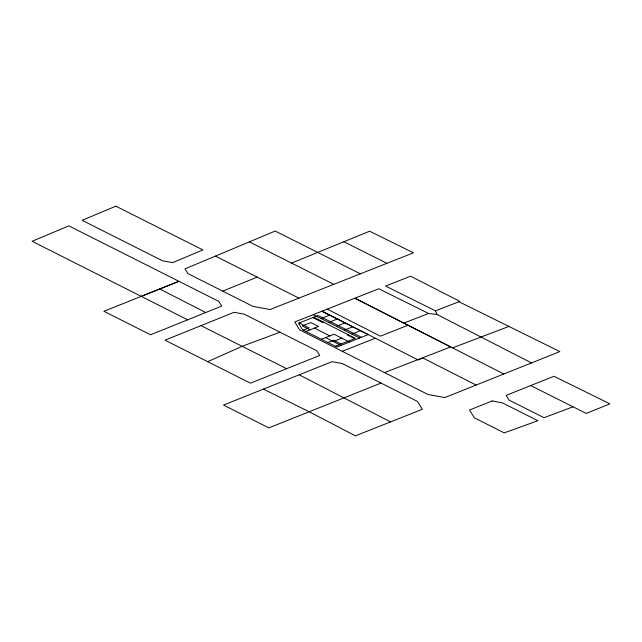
<?xml version="1.0" encoding="UTF-8"?>
<svg xmlns="http://www.w3.org/2000/svg" width="642" height="642" viewBox="0 0 642 642"><rect width="100%" height="100%" fill="white"/><g stroke="black" fill="none" stroke-linecap="round" stroke-linejoin="round"><path stroke-width="0.96" d="M207.695 361.663L242.403 346.215L279.984 332.195M360.363 273.821L275.185 231.048L184.96 268.878L187.954 273.62L253.068 306.411L270.033 309.532L413.504 252.812L369.623 231.216L291.58 263.092M222.726 291.131L257.177 277.127M187.665 319.804L32.1 241.28L68.846 225.872L218.705 301.339L221.699 306.09L150.533 334.771L103.924 311.282L178.941 281.316L141.232 296.363M201.026 325.638L234.033 312.309L244.193 314.171L316.763 350.725L319.732 355.451L250.436 383.154L164.962 340.172L201.026 325.638L286.621 368.685M263.429 389.108L309.171 411.779L355.435 435.83L422.348 409.291L417.452 401.419L342.226 363.532L332.066 361.671L223.488 405.078L268.862 427.877L381.027 383.073M531.52 362.923L444.834 397.558L427.917 394.453L299.637 329.852L294.742 321.979L378.796 288.748L428.599 313.489L437.017 314.476L531.52 362.923L559.824 351.583L458.942 301.74M321.008 318.528L329.515 315.158M303.249 330.14L308.971 327.869L299.252 322.982M323.464 322.123L322.573 322.477L312.855 317.589M305.897 331.473L318.536 326.457L310.808 322.573L302.31 325.943L310.038 329.827M328.744 322.42L337.243 319.05M336.472 326.305L344.971 322.934M321.353 339.249L334 334.233L349.457 342.009M344.2 330.189L352.707 326.826M327.982 342.579L333.704 340.308L341.038 344M348.036 334.626L347.314 334.915L354.649 338.607M333.23 341.496L341.729 338.125M351.928 334.081L360.435 330.71M335.317 346.271L355.331 338.334L313.802 317.212M342.242 351.302L375.321 338.198M384.526 372.593L450.668 346.929L408.023 325.245L380.417 336.175L327.243 309.115M403.81 323.095L428.599 313.489M435.453 310.832L459.889 301.379L410.567 276.204L385.601 286.051L435.453 310.832L437.017 314.476M452.514 347.868L508.937 326.441M573.081 406.795L544.007 417.693L509.09 400.118L506.153 395.392L553.942 376.268L609.9 403.858L586.282 413.424L530.701 385.561M343.847 241.729L386.933 263.316M249.369 241.857L333.792 284.326M215.415 256.11L298.915 298.129M321.786 311.274L368.163 334.594L336.889 347.057L302.623 329.827L298.538 323.263L318.119 315.503L361.478 337.315M313.28 314.644L359.664 337.965M314.395 328.102L329.86 335.878M325.494 337.604L340.958 345.38M503.842 373.973L354.874 298.201L408.023 325.245M476.107 385.056L422.934 358.011L418.086 359.945L322.123 311.137M299.172 374.816L390.577 421.906M159.77 288.98L205.753 312.534M115.857 206.17L82.128 220.318L162.498 260.796L172.658 262.634L202.896 249.939L115.857 206.17M492.173 400.969L469.535 410.021L474.454 417.894L504.203 432.877L537.86 420.719L502.309 402.831L492.173 400.969"/></g></svg>
